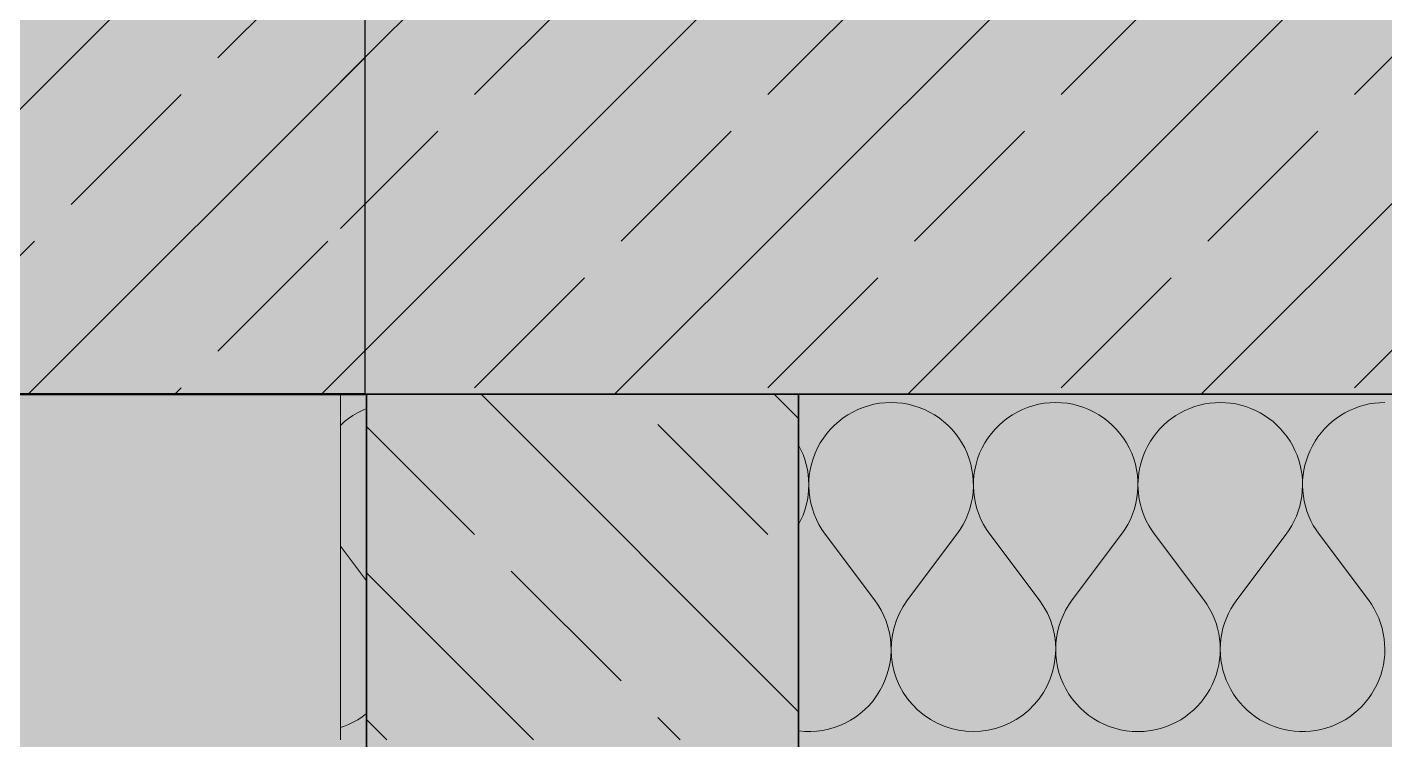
# Model space of a CAD drawing. Header units: metres. Extents: x -22.4 to 53.1, y 133.6 to 157.9.
# Drawn here: x 0.154 to 0.94, y 137.64 to 138.052 of the extents above; entities that cross this region are included whole.
import ezdxf

# ---------------------------------------------------------------- set-up
doc = ezdxf.new("R2010")
doc.units = ezdxf.units.M
doc.header["$MEASUREMENT"] = 0
doc.linetypes.add('Strichpunktlinie', pattern=[0.006703, 0.003528, -0.001764, 0, -0.001411])
for name, color, linetype in [('00  Raster', 7, 'Continuous'), ('10  Treppen + Rampen', 7, 'Continuous'), ('10  Wand Massiv', 7, 'Continuous'), ('10  Wand Massiv_Schnittschraffur', 7, 'Continuous'), ('Neubau_10  Treppen + Rampen', 7, 'Continuous')]:
    doc.layers.add(name, color=color, linetype=linetype)
pattern_1 = [(45, (-110.10794, 75.26466), (-0.08485281, 0.08485281), []), (45, (-110.15037, 75.30709), (-0.08485281, 0.08485281), [0.09, -0.03])]

# ---------------------------------------------------------------- blocks, each defined once
blk = doc.blocks.new('*X14', base_point=(-23.4289, 120.77961))
at = {"layer": '10  Wand Massiv_Schnittschraffur', "color": 98, "linetype": 'Continuous', "lineweight": 13, "ltscale": 1000, "true_color": 0x000100}
for p, q in [((0.34784, 137.83055), (0.34516, 137.82918)), ((0.35042, 137.83168), (0.34784, 137.83055)), ((0.33547, 137.82207), (0.33542, 137.82202)), ((0.33772, 137.82407), (0.33547, 137.82207)), ((0.34009, 137.82593), (0.33772, 137.82407)), ((0.34258, 137.82763), (0.34009, 137.82593)), ((0.34516, 137.82918), (0.34258, 137.82763)), ((0.35042, 137.73193), (0.33542, 137.75193)), ((0.33992, 137.64875), (0.34268, 137.65008)), ((0.34268, 137.65008), (0.34534, 137.65158)), ((0.34534, 137.65158), (0.3479, 137.65325)), ((0.3479, 137.65325), (0.35035, 137.65508)), ((0.35035, 137.65508), (0.35042, 137.65514)), ((0.33542, 137.64705), (0.33709, 137.64761)), ((0.33709, 137.64761), (0.33992, 137.64875))]:
    blk.add_line(p, q, dxfattribs=at)
blk = doc.blocks.new('*X15', base_point=(-23.4289, 120.77961))
at = {"layer": '10  Wand Massiv_Schnittschraffur', "color": 98, "linetype": 'Continuous', "lineweight": 13, "ltscale": 1000, "true_color": 0x000100}
for p, q in [((0.64444, 137.72086), (0.61587, 137.75896)), ((0.66349, 137.72086), (0.69206, 137.75896)), ((0.73968, 137.72086), (0.71111, 137.75896)), ((0.75872, 137.72086), (0.7873, 137.75896))]:
    blk.add_line(p, q, dxfattribs=at)
for centre, start, end in [((0.65396, 137.78753), 90, 216.8699), ((0.65396, 137.78753), 323.1301, 90), ((0.7492, 137.78753), 90, 216.8699), ((0.7492, 137.78753), 323.1301, 90), ((0.55872, 137.78753), 331.11455, 28.88545), ((0.84444, 137.78753), 157.57997, 202.42003), ((0.60634, 137.69229), 262.85315, 36.8699), ((0.70158, 137.69229), 143.1301, 36.8699), ((0.79682, 137.69229), 143.1301, 274.33496)]:
    blk.add_arc(centre, 0.04762, start, end, dxfattribs=at)
blk = doc.blocks.new('*X16', base_point=(-23.4289, 120.77961))
at = {"layer": '10  Wand Massiv_Schnittschraffur', "color": 98, "linetype": 'Continuous', "lineweight": 13, "ltscale": 1000, "true_color": 0x000100}
for p, q in [((0.82403, 137.83055), (0.82135, 137.82918)), ((0.82679, 137.83176), (0.82403, 137.83055)), ((0.82963, 137.83278), (0.82679, 137.83176)), ((0.83252, 137.83363), (0.82963, 137.83278)), ((0.83546, 137.83429), (0.83252, 137.83363)), ((0.83843, 137.83477), (0.83546, 137.83429)), ((0.84143, 137.83505), (0.83843, 137.83477)), ((0.84444, 137.83515), (0.84143, 137.83505)), ((0.84745, 137.83505), (0.84444, 137.83515)), ((0.85045, 137.83477), (0.84745, 137.83505)), ((0.85342, 137.83429), (0.85045, 137.83477)), ((0.85636, 137.83363), (0.85342, 137.83429)), ((0.85925, 137.83278), (0.85636, 137.83363)), ((0.86208, 137.83176), (0.85925, 137.83278)), ((0.86484, 137.83055), (0.86208, 137.83176)), ((0.86752, 137.82918), (0.86484, 137.83055)), ((0.91927, 137.83055), (0.91659, 137.82918)), ((0.92203, 137.83176), (0.91927, 137.83055)), ((0.92486, 137.83278), (0.92203, 137.83176)), ((0.92775, 137.83363), (0.92486, 137.83278)), ((0.93069, 137.83429), (0.92775, 137.83363)), ((0.93367, 137.83477), (0.93069, 137.83429)), ((0.93667, 137.83505), (0.93367, 137.83477)), ((0.93968, 137.83515), (0.93667, 137.83505)), ((0.81166, 137.82207), (0.80954, 137.81993)), ((0.81391, 137.82407), (0.81166, 137.82207)), ((0.81628, 137.82593), (0.81391, 137.82407)), ((0.81877, 137.82763), (0.81628, 137.82593)), ((0.82135, 137.82918), (0.81877, 137.82763)), ((0.87011, 137.82763), (0.86752, 137.82918)), ((0.8726, 137.82593), (0.87011, 137.82763)), ((0.87497, 137.82407), (0.8726, 137.82593)), ((0.87722, 137.82207), (0.87497, 137.82407)), ((0.87933, 137.81993), (0.87722, 137.82207)), ((0.9069, 137.82207), (0.90478, 137.81993)), ((0.90915, 137.82407), (0.9069, 137.82207)), ((0.91152, 137.82593), (0.90915, 137.82407)), ((0.914, 137.82763), (0.91152, 137.82593)), ((0.91659, 137.82918), (0.914, 137.82763)), ((0.80573, 137.81527), (0.80406, 137.81276)), ((0.80756, 137.81766), (0.80573, 137.81527)), ((0.80954, 137.81993), (0.80756, 137.81766)), ((0.88131, 137.81766), (0.87933, 137.81993)), ((0.88314, 137.81527), (0.88131, 137.81766)), ((0.88482, 137.81276), (0.88314, 137.81527)), ((0.90097, 137.81527), (0.89929, 137.81276)), ((0.9028, 137.81766), (0.90097, 137.81527)), ((0.90478, 137.81993), (0.9028, 137.81766)), ((0.80119, 137.80747), (0.80042, 137.80563)), ((0.80254, 137.81016), (0.80119, 137.80747)), ((0.80406, 137.81276), (0.80254, 137.81016)), ((0.88634, 137.81016), (0.88482, 137.81276)), ((0.88768, 137.80747), (0.88634, 137.81016)), ((0.88886, 137.80469), (0.88768, 137.80747)), ((0.89643, 137.80747), (0.89526, 137.80469)), ((0.89778, 137.81016), (0.89643, 137.80747)), ((0.89929, 137.81276), (0.89778, 137.81016)), ((0.88985, 137.80185), (0.88886, 137.80469)), ((0.89067, 137.79895), (0.88985, 137.80185)), ((0.8913, 137.796), (0.89067, 137.79895)), ((0.89345, 137.79895), (0.89282, 137.796)), ((0.89426, 137.80185), (0.89345, 137.79895)), ((0.89526, 137.80469), (0.89426, 137.80185)), ((0.89174, 137.79302), (0.8913, 137.796)), ((0.89199, 137.79002), (0.89174, 137.79302)), ((0.89238, 137.79302), (0.89212, 137.79002)), ((0.89282, 137.796), (0.89238, 137.79302)), ((0.89161, 137.78101), (0.89193, 137.784)), ((0.89193, 137.784), (0.89206, 137.78701)), ((0.89206, 137.78701), (0.89199, 137.79002)), ((0.89212, 137.79002), (0.89206, 137.78701)), ((0.89206, 137.78701), (0.89219, 137.784)), ((0.89219, 137.784), (0.89251, 137.78101)), ((0.88953, 137.77222), (0.89041, 137.77511)), ((0.89041, 137.77511), (0.8911, 137.77804)), ((0.8911, 137.77804), (0.89161, 137.78101)), ((0.89251, 137.78101), (0.89301, 137.77804)), ((0.89301, 137.77804), (0.89371, 137.77511)), ((0.89371, 137.77511), (0.89458, 137.77222)), ((0.80042, 137.76937), (0.80164, 137.76666)), ((0.88724, 137.76666), (0.88847, 137.7694)), ((0.88847, 137.7694), (0.88953, 137.77222)), ((0.89458, 137.77222), (0.89564, 137.7694)), ((0.89564, 137.7694), (0.89688, 137.76666)), ((0.80164, 137.76666), (0.80304, 137.76399)), ((0.80304, 137.76399), (0.80461, 137.76142)), ((0.80461, 137.76142), (0.80634, 137.75896)), ((0.88253, 137.75896), (0.88426, 137.76142)), ((0.88426, 137.76142), (0.88584, 137.76399)), ((0.88584, 137.76399), (0.88724, 137.76666)), ((0.89688, 137.76666), (0.89828, 137.76399)), ((0.89828, 137.76399), (0.89985, 137.76142)), ((0.89985, 137.76142), (0.90158, 137.75896)), ((0.83491, 137.72086), (0.80634, 137.75896)), ((0.85396, 137.72086), (0.88253, 137.75896)), ((0.93015, 137.72086), (0.90158, 137.75896)), ((0.83667, 137.71836), (0.83491, 137.72086)), ((0.85396, 137.72086), (0.85221, 137.71836)), ((0.93191, 137.71836), (0.93015, 137.72086)), ((0.83826, 137.71575), (0.83667, 137.71836)), ((0.83968, 137.71304), (0.83826, 137.71575)), ((0.84092, 137.71025), (0.83968, 137.71304)), ((0.8492, 137.71304), (0.84796, 137.71025)), ((0.85062, 137.71575), (0.8492, 137.71304)), ((0.85221, 137.71836), (0.85062, 137.71575)), ((0.9335, 137.71575), (0.93191, 137.71836)), ((0.93492, 137.71304), (0.9335, 137.71575)), ((0.93616, 137.71025), (0.93492, 137.71304)), ((0.84198, 137.70739), (0.84092, 137.71025)), ((0.84286, 137.70446), (0.84198, 137.70739)), ((0.84354, 137.70148), (0.84286, 137.70446)), ((0.84602, 137.70446), (0.84533, 137.70148)), ((0.8469, 137.70739), (0.84602, 137.70446)), ((0.84796, 137.71025), (0.8469, 137.70739)), ((0.93722, 137.70739), (0.93616, 137.71025)), ((0.9381, 137.70446), (0.93722, 137.70739)), ((0.93878, 137.70148), (0.9381, 137.70446)), ((0.84404, 137.69846), (0.84354, 137.70148)), ((0.84434, 137.69542), (0.84404, 137.69846)), ((0.84484, 137.69846), (0.84454, 137.69542)), ((0.84533, 137.70148), (0.84484, 137.69846)), ((0.93927, 137.69846), (0.93878, 137.70148)), ((0.93957, 137.69542), (0.93927, 137.69846)), ((0.84406, 137.68627), (0.84435, 137.68931)), ((0.84444, 137.69237), (0.84434, 137.69542)), ((0.84435, 137.68931), (0.84444, 137.69237)), ((0.84454, 137.69542), (0.84444, 137.69237)), ((0.84444, 137.69237), (0.84453, 137.68931)), ((0.84453, 137.68931), (0.84482, 137.68627)), ((0.9393, 137.68627), (0.93958, 137.68931)), ((0.93968, 137.69237), (0.93957, 137.69542)), ((0.93958, 137.68931), (0.93968, 137.69237)), ((0.8429, 137.68027), (0.84357, 137.68325)), ((0.84357, 137.68325), (0.84406, 137.68627)), ((0.84482, 137.68627), (0.8453, 137.68325)), ((0.8453, 137.68325), (0.84598, 137.68027)), ((0.93814, 137.68027), (0.93881, 137.68325)), ((0.93881, 137.68325), (0.9393, 137.68627)), ((0.83975, 137.67168), (0.84098, 137.67447)), ((0.84098, 137.67447), (0.84203, 137.67734)), ((0.84203, 137.67734), (0.8429, 137.68027)), ((0.84598, 137.68027), (0.84684, 137.67734)), ((0.84684, 137.67734), (0.8479, 137.67447)), ((0.8479, 137.67447), (0.84913, 137.67168)), ((0.93499, 137.67168), (0.93622, 137.67447)), ((0.93622, 137.67447), (0.93727, 137.67734)), ((0.93727, 137.67734), (0.93814, 137.68027)), ((0.83501, 137.66385), (0.83676, 137.66635)), ((0.83676, 137.66635), (0.83834, 137.66897)), ((0.83834, 137.66897), (0.83975, 137.67168)), ((0.84913, 137.67168), (0.85054, 137.66897)), ((0.85054, 137.66897), (0.85212, 137.66635)), ((0.85212, 137.66635), (0.85387, 137.66385)), ((0.93025, 137.66385), (0.93199, 137.66635)), ((0.93199, 137.66635), (0.93358, 137.66897)), ((0.93358, 137.66897), (0.93499, 137.67168)), ((0.82654, 137.65508), (0.82886, 137.65706)), ((0.82886, 137.65706), (0.83106, 137.65919)), ((0.83106, 137.65919), (0.83311, 137.66145)), ((0.83311, 137.66145), (0.83501, 137.66385)), ((0.85387, 137.66385), (0.85577, 137.66145)), ((0.85577, 137.66145), (0.85782, 137.65919)), ((0.85782, 137.65919), (0.86002, 137.65706)), ((0.86002, 137.65706), (0.86234, 137.65508)), ((0.92177, 137.65508), (0.9241, 137.65706)), ((0.9241, 137.65706), (0.92629, 137.65919)), ((0.92629, 137.65919), (0.92835, 137.66145)), ((0.92835, 137.66145), (0.93025, 137.66385)), ((0.81611, 137.64875), (0.81887, 137.65008)), ((0.81887, 137.65008), (0.82153, 137.65158)), ((0.82153, 137.65158), (0.82409, 137.65325)), ((0.82409, 137.65325), (0.82654, 137.65508)), ((0.86234, 137.65508), (0.86479, 137.65325)), ((0.86479, 137.65325), (0.86735, 137.65158)), ((0.86735, 137.65158), (0.87001, 137.65008)), ((0.87001, 137.65008), (0.87276, 137.64875)), ((0.91135, 137.64875), (0.91411, 137.65008)), ((0.91411, 137.65008), (0.91677, 137.65158)), ((0.91677, 137.65158), (0.91933, 137.65325)), ((0.91933, 137.65325), (0.92177, 137.65508)), ((0.80042, 137.64483), (0.8014, 137.64489)), ((0.8014, 137.64489), (0.80443, 137.64528)), ((0.80443, 137.64528), (0.80743, 137.64587)), ((0.80743, 137.64587), (0.81038, 137.64664)), ((0.81038, 137.64664), (0.81328, 137.64761)), ((0.81328, 137.64761), (0.81611, 137.64875)), ((0.87276, 137.64875), (0.8756, 137.64761)), ((0.8756, 137.64761), (0.87849, 137.64664)), ((0.87849, 137.64664), (0.88145, 137.64587)), ((0.88145, 137.64587), (0.88445, 137.64528)), ((0.88445, 137.64528), (0.88748, 137.64489)), ((0.88748, 137.64489), (0.89053, 137.64469)), ((0.89053, 137.64469), (0.89359, 137.64469)), ((0.89359, 137.64469), (0.89664, 137.64489)), ((0.89664, 137.64489), (0.89967, 137.64528)), ((0.89967, 137.64528), (0.90267, 137.64587)), ((0.90267, 137.64587), (0.90562, 137.64664)), ((0.90562, 137.64664), (0.90852, 137.64761)), ((0.90852, 137.64761), (0.91135, 137.64875))]:
    blk.add_line(p, q, dxfattribs=at)

msp = doc.modelspace()

# ---------------------------------------------------------------- hatches: boundary and pattern name
at = {"layer": '10  Wand Massiv_Schnittschraffur', "linetype": 'Continuous', "lineweight": 0, "true_color": 0xffffff}
for points in [[(-1.63157, 137.83991), (0.34937, 137.83991), (0.34937, 138.08991), (-1.63157, 138.08991)], [(0.35042, 138.08991), (0.33542, 138.08991), (0.33542, 137.83991), (0.35042, 137.83991)], [(0.60042, 138.08991), (0.35042, 138.08991), (0.35042, 137.83991), (0.60042, 137.83991)], [(0.60042, 137.83991), (3.81843, 137.83991), (3.81843, 138.08991), (0.60042, 138.08991)], [(0.60042, 137.83991), (0.35042, 137.83991), (0.35042, 137.63991), (0.60042, 137.63991)]]:
    msp.add_hatch(color=7, dxfattribs=at).paths.add_polyline_path(points)
at = {"layer": '10  Wand Massiv_Schnittschraffur', "linetype": 'Continuous', "lineweight": 13, "true_color": 0x000100}
h = msp.add_hatch(dxfattribs=at)
h.set_pattern_fill('Beton__Stahlbeton_0001', color=98, style=0, pattern_type=2)
h.set_pattern_definition([(225, (-110.10794, 75.26466), (-0.08485281, 0.08485281), []), (225, (-110.06552, 75.22224), (-0.08485281, 0.08485281), [0.09, -0.03])])
h.paths.add_polyline_path([(-1.63157, 137.83991), (0.34937, 137.83991), (0.34937, 138.08991), (-1.63157, 138.08991)])
h = msp.add_hatch(dxfattribs=at)
h.set_pattern_fill('Beton__Stahlbeton_0001', color=98, style=0, pattern_type=2)
h.set_pattern_definition(pattern_1)
h.paths.add_polyline_path([(0.35042, 138.08991), (0.33542, 138.08991), (0.33542, 137.83991), (0.35042, 137.83991)])
h = msp.add_hatch(dxfattribs=at)
h.set_pattern_fill('Beton__Stahlbeton_0001', color=98, style=0, pattern_type=2)
h.set_pattern_definition(pattern_1)
h.paths.add_polyline_path([(0.60042, 138.08991), (0.35042, 138.08991), (0.35042, 137.83991), (0.60042, 137.83991)])
h = msp.add_hatch(dxfattribs=at)
h.set_pattern_fill('Beton__Stahlbeton_0001', color=98, style=0, pattern_type=2)
h.set_pattern_definition(pattern_1)
h.paths.add_polyline_path([(0.60042, 137.83991), (3.81843, 137.83991), (3.81843, 138.08991), (0.60042, 138.08991)])
h = msp.add_hatch(dxfattribs=at)
h.set_pattern_fill('Beton__Stahlbeton_0001', color=98, style=0, pattern_type=2)
h.set_pattern_definition([(135, (-110.10794, 75.26466), (0.08485281, 0.08485281), []), (135, (-110.15037, 75.22224), (0.08485281, 0.08485281), [0.09, -0.03])])
h.paths.add_polyline_path([(0.60042, 137.83991), (0.35042, 137.83991), (0.35042, 137.63991), (0.60042, 137.63991)])
at = {"layer": 'Neubau_10  Treppen + Rampen', "linetype": 'Continuous', "lineweight": 0, "true_color": 0x8f8f8f}
msp.add_hatch(color=252, dxfattribs=at).paths.add_polyline_path([(-5.76694, 137.83991), (-5.76695, 133.7291), (0.95033, 133.7291), (0.95034, 137.83991)])

# ---------------------------------------------------------------- linework, layer by layer
at = {"layer": '00  Raster', "color": 7, "linetype": 'Strichpunktlinie', "lineweight": 13, "ltscale": 1000}
msp.add_line((0.40042, 133.7291), (0.40042, 155.88991), dxfattribs=at)
at = {"layer": '10  Wand Massiv', "color": 7, "linetype": 'Continuous', "lineweight": 35, "ltscale": 1000}
for p, q in [((0.33542, 137.83991), (0.35042, 137.83991)), ((0.35042, 137.83991), (0.35042, 137.63991)), ((0.35042, 137.83991), (0.35042, 137.63991)), ((0.60042, 137.63991), (0.60042, 137.83991)), ((0.60042, 137.63991), (0.60042, 137.83991)), ((0.60042, 137.83991), (3.81843, 137.83991)), ((0.35042, 137.63991), (0.35042, 135.18991)), ((0.60042, 135.18991), (0.60042, 137.63991))]:
    msp.add_line(p, q, dxfattribs=at)
at = {"layer": '10  Wand Massiv', "color": 7, "linetype": 'Continuous', "lineweight": 25, "ltscale": 1000, "flags": 128}
msp.add_lwpolyline([(0.34937, 138.08991), (0.34937, 137.83991)], dxfattribs=at)
at = {"layer": '10  Wand Massiv', "color": 7, "linetype": 'Continuous', "lineweight": 50, "ltscale": 1000, "flags": 128}
msp.add_lwpolyline([(-1.69954, 137.83991), (0.34937, 137.83991)], dxfattribs=at)
at = {"layer": '10  Wand Massiv', "color": 7, "linetype": 'Continuous', "lineweight": 13, "ltscale": 1000, "flags": 128}
msp.add_lwpolyline([(0.33542, 137.63991), (0.33542, 137.83991)], dxfattribs=at)
at = {"layer": 'Neubau_10  Treppen + Rampen', "color": 8, "linetype": 'Continuous', "lineweight": 35, "ltscale": 1000, "flags": 128}
msp.add_lwpolyline([(0.95033, 133.7291), (0.95033, 137.83991), (-5.76694, 137.83991), (-5.76695, 133.7291)], dxfattribs=at)

# ---------------------------------------------------------------- block references
at = {"layer": '10  Treppen + Rampen', "color": 7, "linetype": 'Continuous', "lineweight": 13, "ltscale": 1000}
for name in ['*X14', '*X15', '*X16']:
    msp.add_blockref(name, (-23.4289, 120.77961), dxfattribs=at)

doc.saveas('drawing.dxf')
